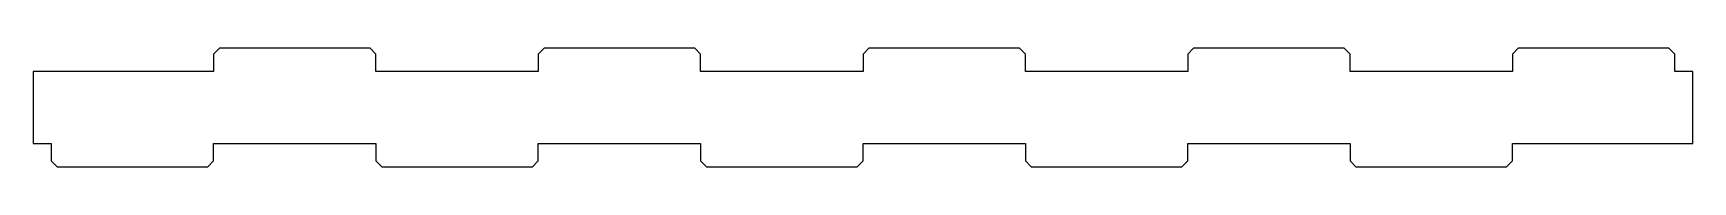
# Model space of a CAD drawing. Header units: metres. Extents: x -230 to 230, y -16 to 16.
import ezdxf

# ---------------------------------------------------------------- set-up
doc = ezdxf.new("R2010")
doc.units = ezdxf.units.M

msp = doc.modelspace()

# ---------------------------------------------------------------- linework, layer by layer
for p, q in [((-178.375, 16.5), (-180, 14.875)), ((-180, 14.875), (-180, 10)), ((-136.625, 16.5), (-178.375, 16.5)), ((-135, 14.875), (-136.625, 16.5)), ((-135, 10), (-135, 14.875)), ((-88.375, 16.5), (-90, 14.875)), ((-90, 14.875), (-90, 10)), ((-46.625, 16.5), (-88.375, 16.5)), ((-45, 14.875), (-46.625, 16.5)), ((-45, 10), (-45, 14.875)), ((1.625, 16.5), (0, 14.875)), ((0, 14.875), (0, 10)), ((43.375, 16.5), (1.625, 16.5)), ((45, 14.875), (43.375, 16.5)), ((45, 10), (45, 14.875)), ((91.625, 16.5), (90, 14.875)), ((90, 14.875), (90, 10)), ((133.375, 16.5), (91.625, 16.5)), ((135, 14.875), (133.375, 16.5)), ((135, 10), (135, 14.875)), ((181.625, 16.5), (180, 14.875)), ((180, 14.875), (180, 10)), ((223.375, 16.5), (181.625, 16.5)), ((225, 14.875), (223.375, 16.5)), ((225, 10), (225, 14.875)), ((-180, 10), (-230, 10)), ((-230, 10), (-230, -10)), ((-90, 10), (-135, 10)), ((0, 10), (-45, 10)), ((90, 10), (45, 10)), ((180, 10), (135, 10)), ((230, 10), (225, 10)), ((230, -10), (230, 10)), ((-230, -10), (-225, -10)), ((-225, -10), (-225, -14.875)), ((-180, -14.875), (-180, -10)), ((-180, -10), (-135, -10)), ((-135, -10), (-135, -14.875)), ((-90, -14.875), (-90, -10)), ((-90, -10), (-45, -10)), ((-45, -10), (-45, -14.875)), ((0, -14.875), (0, -10)), ((0, -10), (45, -10)), ((45, -10), (45, -14.875)), ((90, -14.875), (90, -10)), ((90, -10), (135, -10)), ((135, -10), (135, -14.875)), ((180, -14.875), (180, -10)), ((180, -10), (230, -10)), ((-225, -14.875), (-223.375, -16.5)), ((-223.375, -16.5), (-181.625, -16.5)), ((-181.625, -16.5), (-180, -14.875)), ((-135, -14.875), (-133.375, -16.5)), ((-133.375, -16.5), (-91.625, -16.5)), ((-91.625, -16.5), (-90, -14.875)), ((-45, -14.875), (-43.375, -16.5)), ((-43.375, -16.5), (-1.625, -16.5)), ((-1.625, -16.5), (0, -14.875)), ((45, -14.875), (46.625, -16.5)), ((46.625, -16.5), (88.375, -16.5)), ((88.375, -16.5), (90, -14.875)), ((135, -14.875), (136.625, -16.5)), ((136.625, -16.5), (178.375, -16.5)), ((178.375, -16.5), (180, -14.875))]:
    msp.add_line(p, q)

doc.saveas('drawing.dxf')
